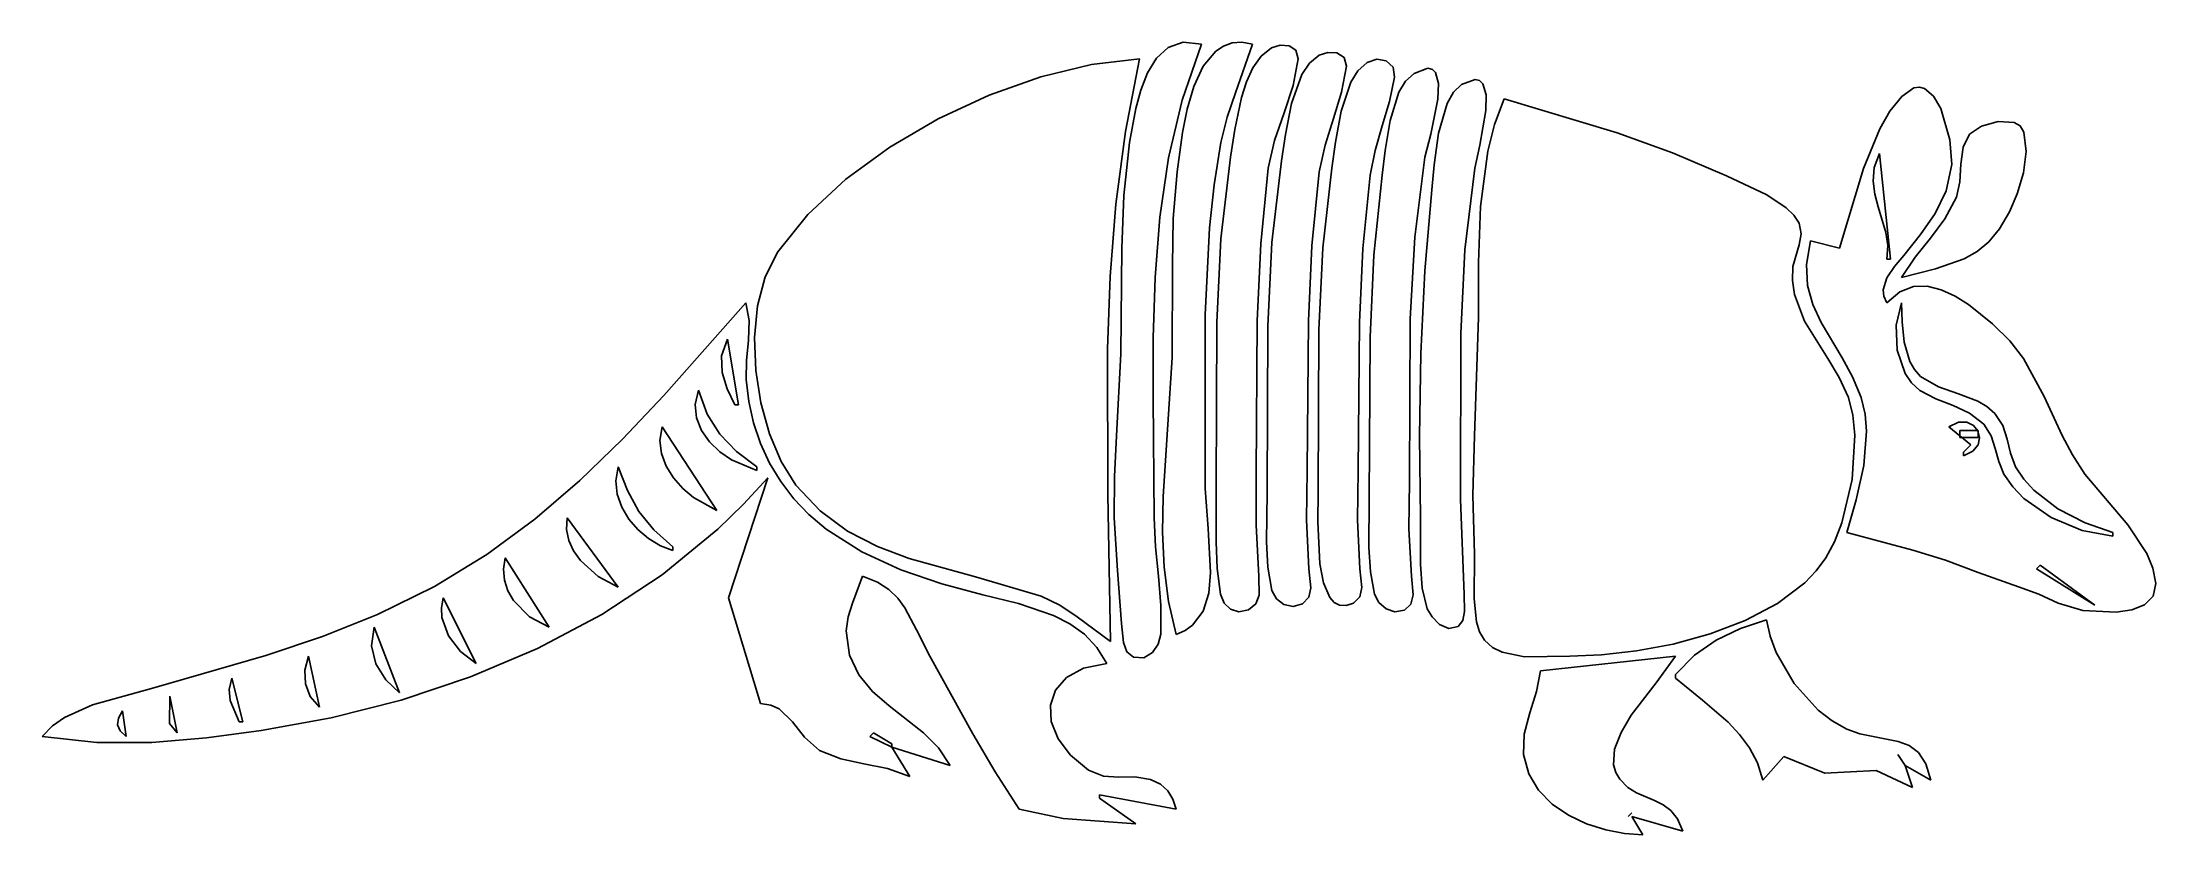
# Model space of a CAD drawing. Extents: x 180 to 334, y 155 to 212.
import ezdxf

# ---------------------------------------------------------------- set-up
doc = ezdxf.new("R2010")
doc.units = 0

msp = doc.modelspace()

# ---------------------------------------------------------------- linework, layer by layer
at = {"layer": 'Layer 1'}
for p, q in [((262.176306, 211.932732), (261.324897, 211.156421)), ((263.254846, 212.305275), (262.176306, 211.932732)), ((263.175325, 208.100545), (264.591996, 212.165383)), ((264.591996, 212.165383), (263.254846, 212.305275)), ((266.177408, 212.031805), (265.623831, 211.663562)), ((266.803923, 212.251467), (266.177408, 212.031805)), ((267.508473, 212.302632), (266.803923, 212.251467)), ((267.054767, 208.632685), (268.296158, 212.165383)), ((268.296158, 212.165383), (267.508473, 212.302632)), ((269.668074, 211.893251), (268.916784, 211.283822)), ((270.297179, 212.098837), (269.668074, 211.893251)), ((270.940215, 212.055015), (270.297179, 212.098837)), ((271.42847, 211.729883), (270.940215, 212.055015)), ((271.593232, 211.091541), (271.42847, 211.729883)), ((256.606599, 210.697341), (252.922601, 209.796014)), ((260.094085, 211.107051), (256.606599, 210.697341)), ((259.060455, 205.823774), (260.094085, 211.107051)), ((261.324897, 211.156421), (260.669139, 210.085007)), ((264.715101, 210.560999), (264.036947, 209.103112)), ((265.623831, 211.663562), (264.715101, 210.560999)), ((268.316362, 210.439466), (267.845473, 209.423101)), ((268.916784, 211.283822), (268.316362, 210.439466)), ((271.234625, 209.158807), (271.593232, 211.091541)), ((272.425717, 210.778526), (271.875989, 209.956981)), ((273.115008, 211.364085), (272.425717, 210.778526)), ((273.749348, 211.571313), (273.115008, 211.364085)), ((274.420275, 211.52838), (273.749348, 211.571313)), ((274.935628, 211.202872), (274.420275, 211.52838)), ((274.752767, 208.676043), (275.103243, 210.562375)), ((275.103243, 210.562375), (274.935628, 211.202872)), ((275.942088, 210.23498), (275.421842, 209.404553)), ((276.601524, 210.834919), (275.942088, 210.23498)), ((277.315322, 211.068521), (276.601524, 210.834919)), ((278.00098, 210.947651), (277.315322, 211.068521)), ((278.486984, 210.506443), (278.00098, 210.947651)), ((278.601824, 209.779032), (278.486984, 210.506443)), ((281.017137, 210.414836), (280.010491, 210.04117)), ((281.347225, 210.335125), (281.017137, 210.414836)), ((281.577396, 210.107485), (281.347225, 210.335125)), ((252.922601, 209.796014), (249.169633, 208.457)), ((260.177552, 208.827156), (259.818656, 207.491535)), ((260.669139, 210.085007), (260.177552, 208.827156)), ((264.036947, 209.103112), (263.548586, 207.449234)), ((266.446509, 206.866575), (267.054767, 208.632685)), ((267.845473, 209.423101), (267.482787, 208.297646)), ((270.581745, 207.171512), (271.234625, 209.158807)), ((271.875989, 209.956981), (271.115445, 207.864985)), ((274.166924, 206.763013), (274.752767, 208.676043)), ((275.421842, 209.404553), (274.715239, 207.308511)), ((278.222235, 207.998333), (278.601824, 209.779032)), ((278.918528, 208.679206), (278.27734, 206.633412)), ((279.398203, 209.479262), (278.918528, 208.679206)), ((280.010491, 210.04117), (279.398203, 209.479262)), ((281.78471, 209.29771), (281.577396, 210.107485)), ((281.732526, 208.164107), (281.78471, 209.29771)), ((282.864469, 208.686168), (282.405265, 207.857404)), ((283.45089, 209.246606), (282.864469, 208.686168)), ((284.441717, 209.603495), (283.45089, 209.246606)), ((284.773395, 209.519142), (284.441717, 209.603495)), ((285.010374, 209.288959), (284.773395, 209.519142)), ((285.243607, 208.479209), (285.010374, 209.288959)), ((316.295737, 208.998645), (315.403573, 208.376909)), ((316.696343, 209.049348), (316.295737, 208.998645)), ((317.066373, 208.952733), (316.696343, 209.049348)), ((317.713925, 208.395913), (317.066373, 208.952733)), ((249.169633, 208.457), (245.475238, 206.734227)), ((259.818656, 207.491535), (259.373017, 205.021642)), ((262.19009, 203.900698), (263.175325, 208.100545)), ((263.548586, 207.449234), (263.209234, 205.758696)), ((267.482787, 208.297646), (266.99669, 205.971144)), ((269.893602, 205.163737), (270.581745, 207.171512)), ((271.115445, 207.864985), (270.673824, 205.606199)), ((274.715239, 207.308511), (274.314359, 205.059333)), ((277.709895, 206.231439), (278.222235, 207.998333)), ((281.223442, 205.639795), (281.732526, 208.164107)), ((282.405265, 207.857404), (281.795867, 205.704335)), ((284.798207, 204.840763), (285.22816, 207.350454)), ((285.22816, 207.350454), (285.243607, 208.479209)), ((286.552385, 208.196638), (285.858116, 206.337786)), ((294.742548, 205.733328), (286.552385, 208.196638)), ((314.544475, 207.289), (313.80882, 206.020368)), ((315.403573, 208.376909), (314.544475, 207.289)), ((318.236837, 207.484928), (317.713925, 208.395913)), ((318.902522, 205.227422), (318.236837, 207.484928)), ((245.475238, 206.734227), (241.966956, 204.681626)), ((258.368637, 200.556871), (259.060455, 205.823774)), ((263.209234, 205.758696), (262.814421, 202.904978)), ((265.983914, 205.021642), (266.446509, 206.866575)), ((266.99669, 205.971144), (266.687414, 203.96331)), ((270.673824, 205.606199), (270.391576, 203.698727)), ((273.556772, 204.835315), (274.166924, 206.763013)), ((277.202447, 204.453682), (277.709895, 206.231439)), ((278.27734, 206.633412), (277.927577, 204.441302)), ((280.797705, 203.96331), (281.223442, 205.639795)), ((281.795867, 205.704335), (281.477413, 203.406266)), ((285.858116, 206.337786), (285.359783, 204.402551)), ((298.761771, 204.285172), (294.742548, 205.733328)), ((313.80882, 206.020368), (312.629755, 203.136318)), ((320.314075, 205.629614), (319.856267, 204.688239)), ((321.192411, 206.202276), (320.314075, 205.629614)), ((322.406738, 206.557053), (321.192411, 206.202276)), ((323.564466, 206.484757), (322.406738, 206.557053)), ((323.999421, 206.223084), (323.564466, 206.484757)), ((324.273004, 205.776198), (323.999421, 206.223084)), ((324.441229, 204.38026), (324.273004, 205.776198)), ((241.966956, 204.681626), (238.772331, 202.353127)), ((259.373017, 205.021642), (258.954268, 201.166971)), ((265.501536, 201.953744), (265.983914, 205.021642)), ((269.429208, 203.169561), (269.893602, 205.163737)), ((273.13337, 202.904978), (273.556772, 204.835315)), ((274.314359, 205.059333), (274.051843, 203.169561)), ((276.837532, 202.640395), (277.202447, 204.453682)), ((277.927577, 204.441302), (277.709889, 202.640395)), ((284.414475, 203.169561), (284.798207, 204.840763)), ((285.359783, 204.402551), (284.823487, 200.383973)), ((302.691948, 202.596302), (298.761771, 204.285172)), ((313.417259, 203.197779), (313.804434, 204.227893)), ((313.804434, 204.227893), (314.598183, 196.554986)), ((319.050982, 203.434144), (318.902522, 205.227422)), ((319.856267, 204.688239), (319.696231, 203.456835)), ((324.232897, 202.819448), (324.441229, 204.38026)), ((261.561533, 199.599826), (262.19009, 203.900698)), ((262.814421, 202.904978), (262.533316, 199.516453)), ((266.687414, 203.96331), (265.983885, 198.028901)), ((268.880859, 197.662737), (269.429208, 203.169561)), ((270.391576, 203.698727), (269.692992, 197.768936)), ((272.59491, 197.529499), (273.13337, 202.904978)), ((274.051843, 203.169561), (273.381694, 197.382063)), ((276.304095, 197.33099), (276.837532, 202.640395)), ((277.709889, 202.640395), (277.10184, 196.835978)), ((280.062728, 198.151384), (280.797705, 203.96331)), ((281.477413, 203.406266), (281.304619, 201.582063)), ((283.708244, 197.225569), (284.414475, 203.169561)), ((305.611565, 201.217387), (302.691948, 202.596302)), ((312.629755, 203.136318), (310.894021, 197.348735)), ((313.326284, 202.216213), (313.417259, 203.197779)), ((318.626139, 201.523389), (319.050982, 203.434144)), ((319.696231, 203.456835), (319.611418, 202.167641)), ((323.783766, 201.291604), (324.232897, 202.819448)), ((238.772331, 202.353127), (236.018905, 199.802659)), ((258.954268, 201.166971), (258.803075, 197.346673)), ((265.170144, 198.833258), (265.501536, 201.953744)), ((281.304619, 201.582063), (280.79973, 195.707447)), ((307.015076, 200.287337), (305.611565, 201.217387)), ((313.44817, 201.269063), (313.326284, 202.216213)), ((313.699576, 200.342199), (313.44817, 201.269063)), ((317.834648, 199.867267), (318.626139, 201.523389)), ((319.379277, 201.052897), (318.542705, 199.480749)), ((319.611418, 202.167641), (319.379277, 201.052897)), ((323.229595, 199.994565), (323.783766, 201.291604)), ((236.018905, 199.802659), (233.834219, 197.084152)), ((257.95759, 195.296957), (258.368637, 200.556871)), ((261.214898, 195.231915), (261.561533, 199.599826)), ((262.533316, 199.516453), (262.481728, 196.147571)), ((284.823487, 200.383973), (284.68862, 196.302983)), ((307.56618, 199.748379), (307.015076, 200.287337)), ((307.964822, 199.154881), (307.56618, 199.748379)), ((314.257589, 198.492805), (313.699576, 200.342199)), ((316.777241, 198.34094), (317.834648, 199.867267)), ((318.542705, 199.480749), (317.49281, 198.067328)), ((322.504407, 198.765609), (323.229595, 199.994565)), ((264.85347, 192.497397), (265.170144, 198.833258)), ((265.983885, 198.028901), (265.687551, 191.957012)), ((279.738331, 192.225175), (280.062728, 198.151384)), ((307.958112, 197.595964), (308.111676, 198.396737)), ((308.111676, 198.396737), (307.964822, 199.154881)), ((308.777357, 197.877901), (308.485329, 196.169237)), ((310.894021, 197.348735), (308.777357, 197.877901)), ((314.397515, 197.542014), (314.257589, 198.492805)), ((315.55465, 196.819569), (316.777241, 198.34094)), ((317.49281, 198.067328), (316.389313, 196.691485)), ((321.720382, 197.819341), (322.504407, 198.765609)), ((233.834219, 197.084152), (232.92615, 195.26509)), ((258.803075, 197.346673), (258.737065, 189.675828)), ((268.628173, 192.078455), (268.880859, 197.662737)), ((269.692992, 197.768936), (269.396109, 191.694616)), ((272.341126, 192.077738), (272.59491, 197.529499)), ((273.381694, 197.382063), (273.097503, 191.43065)), ((276.049753, 191.94498), (276.304095, 197.33099)), ((277.10184, 196.835978), (276.827283, 190.895147)), ((283.412211, 191.164572), (283.708244, 197.225569)), ((307.503628, 196.02582), (307.958112, 197.595964)), ((314.3336, 196.554986), (314.397515, 197.542014)), ((314.598183, 196.554986), (314.3336, 196.554986)), ((314.884844, 196.021099), (315.55465, 196.819569)), ((316.389313, 196.691485), (315.391932, 195.232071)), ((317.857081, 195.844682), (319.948054, 196.571577)), ((319.948054, 196.571577), (320.870578, 197.104938)), ((320.870578, 197.104938), (321.720382, 197.819341)), ((232.92615, 195.26509), (232.373479, 193.155769)), ((257.76627, 190.034648), (257.95759, 195.296957)), ((261.075426, 190.830951), (261.214898, 195.231915)), ((262.481728, 196.147571), (262.447762, 189.411245)), ((280.79973, 195.707447), (280.507474, 189.690308)), ((284.68862, 196.302983), (284.700304, 192.321658)), ((307.480917, 194.999475), (307.503628, 196.02582)), ((307.636171, 193.984634), (307.480917, 194.999475)), ((308.485329, 196.169237), (308.57645, 194.649249)), ((314.058766, 194.326439), (314.314365, 195.198432)), ((314.314365, 195.198432), (314.884844, 196.021099)), ((315.391932, 195.232071), (317.857081, 195.844682)), ((231.519118, 193.37999), (225.559893, 186.644798)), ((231.758586, 192.103313), (231.519121, 193.37999)), ((308.347833, 192.057075), (307.636171, 193.984634)), ((308.57645, 194.649249), (308.966514, 193.26453)), ((314.116407, 193.864092), (314.058766, 194.326439)), ((314.3336, 193.37999), (314.116407, 193.864092)), ((315.267504, 194.181179), (314.3336, 193.37999)), ((315.012826, 191.757141), (315.391932, 193.37999)), ((316.248803, 194.56168), (315.267504, 194.181179)), ((315.391932, 193.37999), (315.429436, 192.007391)), ((317.257333, 194.590192), (316.248803, 194.56168)), ((318.272926, 194.335414), (317.257333, 194.590192)), ((319.27542, 193.866047), (318.272926, 194.335414)), ((320.244647, 193.250791), (319.27542, 193.866047)), ((231.711464, 190.66081), (231.758586, 192.103313)), ((232.373479, 193.155769), (232.151527, 190.858804)), ((264.856579, 179.886257), (264.85347, 192.497397)), ((265.687551, 191.957012), (265.650328, 179.886257)), ((268.560741, 180.944589), (268.628173, 192.078455)), ((272.264903, 181.209172), (272.341126, 192.077738)), ((275.969065, 181.209172), (276.049753, 191.94498)), ((279.673227, 180.415423), (279.738331, 192.225175)), ((284.700304, 192.321658), (284.408624, 183.717193)), ((310.03402, 189.327945), (308.347833, 192.057075)), ((308.966514, 193.26453), (309.571314, 191.961676)), ((309.571314, 191.961676), (311.088301, 189.387949)), ((315.087321, 189.942044), (315.012826, 191.757141)), ((315.429436, 192.007391), (315.581439, 190.518804)), ((322.002644, 191.85741), (320.244647, 193.250791)), ((323.247969, 190.627471), (322.002644, 191.85741)), ((229.75734, 189.521271), (230.196206, 190.73416)), ((230.196206, 190.73416), (230.989955, 185.971666)), ((231.574091, 189.188836), (231.711464, 190.66081)), ((232.151527, 190.858804), (232.235615, 188.476809)), ((261.06836, 186.430919), (261.075426, 190.830951)), ((269.396109, 191.694616), (269.35449, 179.621674)), ((273.097503, 191.43065), (273.058652, 179.621674)), ((276.827283, 190.895147), (276.762814, 179.092508)), ((283.377389, 179.092508), (283.412211, 191.164572)), ((315.581439, 190.518804), (315.984267, 189.124676)), ((324.241062, 189.329345), (323.247969, 190.627471)), ((229.800171, 188.321855), (229.75734, 189.521271)), ((231.542801, 187.823747), (231.574091, 189.188836)), ((257.798645, 179.465307), (257.76627, 190.034648)), ((258.737065, 189.675828), (258.417866, 183.731185)), ((262.447762, 189.411245), (261.793898, 179.306543)), ((280.507474, 189.690308), (280.405345, 183.665928)), ((310.873651, 187.963639), (310.03402, 189.327945)), ((311.088301, 189.387949), (311.832076, 188.010266)), ((315.646126, 188.256381), (315.087321, 189.942044)), ((315.984267, 189.124676), (316.322342, 188.5288)), ((325.741628, 186.58824), (324.241062, 189.329345)), ((230.173312, 187.137968), (229.800171, 188.321855)), ((230.725372, 185.971666), (230.173312, 187.137968)), ((231.73473, 186.210973), (231.542801, 187.823747)), ((232.235615, 188.476809), (232.601062, 186.112401)), ((311.542805, 186.500832), (310.873651, 187.963639)), ((311.832076, 188.010266), (312.453764, 186.500832)), ((316.116743, 187.562613), (315.646126, 188.256381)), ((316.719953, 187.021835), (316.116743, 187.562613)), ((316.322342, 188.5288), (316.774246, 188.035458)), ((316.774246, 188.035458), (318.075243, 187.276051)), ((318.075243, 187.276051), (319.516056, 186.778209)), ((225.559893, 186.644798), (222.559334, 183.474233)), ((227.83879, 186.006888), (228.079542, 187.029998)), ((227.928103, 185.030657), (227.83879, 186.006888)), ((228.079542, 187.029998), (228.698677, 185.289211)), ((230.989955, 185.971666), (230.725372, 185.971666)), ((232.083389, 184.654332), (231.73473, 186.210973)), ((232.601062, 186.112401), (233.223188, 183.868193)), ((261.152417, 177.769593), (261.06836, 186.430919)), ((311.85993, 185.222095), (311.542805, 186.500832)), ((312.453764, 186.500832), (312.747364, 185.299337)), ((317.885641, 186.41368), (316.719953, 187.021835)), ((319.130989, 185.92416), (317.885641, 186.41368)), ((320.332458, 185.368413), (319.130989, 185.92416)), ((319.516056, 186.778209), (320.934094, 186.238959)), ((320.934094, 186.238959), (321.583763, 185.859127)), ((321.583763, 185.859127), (322.166765, 185.355327)), ((327.046501, 183.753514), (325.741628, 186.58824)), ((225.277162, 183.394058), (225.433712, 184.384168)), ((225.433712, 184.384168), (229.402457, 178.298759)), ((228.292436, 184.12008), (227.928103, 185.030657)), ((228.876745, 183.293934), (228.292436, 184.12008)), ((228.698677, 185.289211), (229.628934, 183.837964)), ((232.586514, 183.161966), (232.083389, 184.654332)), ((311.999568, 183.759301), (311.85993, 185.222095)), ((312.858067, 184.068269), (312.655191, 181.563873)), ((312.747364, 185.299337), (312.858067, 184.068269)), ((318.831511, 184.384168), (319.532163, 184.703272)), ((320.419009, 183.061253), (318.831511, 184.384168)), ((319.532163, 184.703272), (320.13907, 184.710455)), ((319.62526, 184.119585), (319.62526, 183.590419)), ((320.948175, 184.119585), (319.62526, 184.119585)), ((320.13907, 184.710455), (320.617911, 184.478294)), ((321.366507, 184.561578), (320.332458, 185.368413)), ((320.617911, 184.478294), (320.934364, 184.079365)), ((320.934364, 184.079365), (321.054105, 183.586245)), ((320.948175, 183.590419), (320.948175, 184.119585)), ((321.893877, 183.729641), (321.366507, 184.561578)), ((322.166765, 185.355327), (322.741365, 184.463011)), ((322.741365, 184.463011), (323.052833, 183.474655)), ((222.559334, 183.474233), (219.459784, 180.473236)), ((225.390919, 182.430455), (225.277162, 183.394058)), ((229.625987, 182.570994), (228.876745, 183.293934)), ((230.485118, 181.970036), (229.625987, 182.570994)), ((229.628934, 183.837964), (230.842828, 182.593673)), ((230.842828, 182.593673), (232.31287, 181.473755)), ((233.241843, 181.74202), (232.586514, 183.161966)), ((233.223188, 183.868193), (234.077315, 181.846801)), ((258.417866, 183.731185), (258.267446, 180.758502)), ((280.405345, 183.665928), (280.470839, 177.769593)), ((284.408624, 183.717193), (284.29109, 179.424773)), ((311.803353, 180.548832), (311.999568, 183.759301)), ((319.62526, 183.590419), (320.948175, 183.590419)), ((319.889843, 182.532087), (320.419009, 183.061253)), ((320.566167, 182.607738), (319.889843, 182.267504)), ((319.889843, 182.267504), (319.889843, 182.532087)), ((320.942814, 183.07151), (320.566167, 182.607738)), ((321.054105, 183.586245), (320.942814, 183.07151)), ((322.197228, 182.803756), (321.893877, 183.729641)), ((322.449576, 181.852536), (322.197228, 182.803756)), ((323.052833, 183.474655), (323.298132, 182.456241)), ((327.794976, 182.338362), (327.046501, 183.753514)), ((222.089729, 180.460495), (222.258716, 181.473755)), ((222.258716, 181.473755), (222.923964, 179.744361)), ((225.733064, 181.512882), (225.390919, 182.430455)), ((226.261678, 180.660861), (225.733064, 181.512882)), ((232.31287, 181.209172), (230.485118, 181.970036)), ((232.31287, 181.473755), (232.31287, 181.209172)), ((234.047113, 180.402636), (233.241843, 181.74202)), ((234.077315, 181.846801), (235.138762, 180.15084)), ((272.206361, 177.630731), (272.264903, 181.209172)), ((275.910523, 177.630728), (275.969065, 181.209172)), ((312.655191, 181.563873), (312.093958, 179.080563)), ((322.823936, 180.944589), (322.449576, 181.852536)), ((323.298132, 182.456241), (323.674226, 181.473755)), ((323.674226, 181.473755), (324.261186, 180.572315)), ((328.697837, 180.944589), (327.794976, 182.338362)), ((219.459784, 180.473236), (216.19747, 177.670468)), ((222.184083, 179.475892), (222.089729, 180.460495)), ((222.505119, 178.541701), (222.184083, 179.475892)), ((222.923964, 179.744361), (223.757885, 178.23485)), ((226.934843, 179.893915), (226.261678, 180.660861)), ((227.71064, 179.231568), (226.934843, 179.893915)), ((233.106616, 180.680006), (230.247649, 171.948767)), ((231.353411, 178.750428), (233.106616, 180.680006)), ((235.000062, 179.15196), (234.047113, 180.402636)), ((235.138762, 180.15084), (236.908881, 178.264957)), ((257.977421, 168.773771), (257.798645, 179.465307)), ((258.267446, 180.758502), (258.245867, 177.769593)), ((265.069437, 176.996129), (264.856579, 179.886257)), ((265.650328, 179.886257), (265.642635, 176.034524)), ((268.548405, 177.234432), (268.560741, 180.944589)), ((269.35449, 179.621674), (269.315378, 176.027409)), ((273.058652, 179.621674), (273.019346, 177.472841)), ((279.638229, 176.969492), (279.673227, 180.415423)), ((311.068103, 177.404), (311.803353, 180.548832)), ((323.466452, 180.020148), (322.823936, 180.944589)), ((324.273802, 179.177494), (323.466452, 180.020148)), ((324.261186, 180.572315), (324.98283, 179.765806)), ((324.98283, 179.765806), (326.729935, 178.422649)), ((331.806588, 177.246385), (328.697837, 180.944589)), ((223.016177, 177.679677), (222.505119, 178.541701)), ((223.757885, 178.23485), (224.834408, 176.889584)), ((229.402457, 178.298759), (227.71064, 179.231568)), ((229.487158, 176.932167), (231.353411, 178.750428)), ((236.098427, 177.998134), (235.000062, 179.15196)), ((237.339944, 176.949303), (236.098427, 177.998134)), ((236.908881, 178.264957), (238.902403, 176.806029)), ((261.793898, 179.306543), (261.759424, 176.728839)), ((276.762814, 179.092508), (276.738545, 175.624998)), ((283.638109, 172.21335), (283.377389, 179.092508)), ((284.29109, 179.424773), (284.412041, 175.123763)), ((312.093958, 179.080563), (311.423187, 176.711261)), ((326.25146, 177.780943), (324.273802, 179.177494)), ((326.729935, 178.422649), (328.715066, 177.414421)), ((216.19747, 177.670468), (212.708622, 175.094588)), ((218.49691, 176.925679), (218.554554, 177.769593)), ((218.660557, 176.119936), (218.49691, 176.925679)), ((218.554554, 177.769593), (222.258716, 172.742516)), ((223.680599, 176.911575), (223.016177, 177.679677)), ((224.461726, 176.259149), (223.680599, 176.911575)), ((224.834408, 176.889584), (226.227461, 175.652929)), ((225.450079, 173.623503), (229.487158, 176.932167)), ((239.935281, 175.298852), (237.339944, 176.949303)), ((238.902403, 176.806029), (241.072816, 175.685661)), ((258.245867, 177.769593), (258.482933, 173.93254)), ((261.256118, 175.660088), (261.152417, 177.769593)), ((261.759424, 176.728839), (261.873339, 174.184384)), ((265.247811, 173.790653), (265.069437, 176.996129)), ((268.749785, 173.536265), (268.548405, 177.234432)), ((272.377192, 174.065431), (272.206361, 177.630731)), ((273.019346, 177.472841), (273.167313, 174.429852)), ((276.081354, 174.065431), (275.910523, 177.630728)), ((279.825521, 173.536265), (279.638229, 176.969492)), ((280.470839, 177.769593), (280.478191, 174.41122)), ((310.533947, 176.023253), (311.068103, 177.404)), ((311.423187, 176.711261), (316.209067, 175.407171)), ((328.493808, 176.841738), (326.25146, 177.780943)), ((330.737746, 176.446678), (328.493808, 176.841738)), ((328.715066, 177.414421), (330.737746, 176.711261)), ((330.737746, 176.711261), (330.737746, 176.446678)), ((333.183898, 175.18093), (331.806588, 177.246385)), ((212.708622, 175.094588), (208.929467, 172.774257)), ((219.009232, 175.364069), (218.660557, 176.119936)), ((219.506667, 174.669781), (219.009232, 175.364069)), ((225.322899, 175.744154), (224.461726, 176.259149)), ((226.227461, 175.388346), (225.322899, 175.744154)), ((226.227461, 175.652929), (226.227461, 175.388346)), ((242.775018, 173.993691), (239.935281, 175.298852)), ((241.072816, 175.685661), (243.373608, 174.815459)), ((261.469784, 173.527432), (261.256118, 175.660088)), ((265.642635, 176.034524), (265.733084, 174.080059)), ((269.315378, 176.027409), (269.408559, 174.185576)), ((276.738545, 175.624998), (276.842161, 173.835382)), ((284.412041, 175.123763), (284.378141, 171.890173)), ((309.907761, 174.859381), (310.533947, 176.023253)), ((316.209067, 175.407171), (318.571374, 174.696569)), ((333.630663, 174.105946), (333.183898, 175.18093)), ((213.920349, 174.037692), (214.056643, 174.85918)), ((213.993307, 173.234694), (213.920349, 174.037692)), ((214.056643, 174.85918), (217.231639, 169.832103)), ((220.802761, 173.512762), (219.506667, 174.669781)), ((222.258716, 172.742516), (220.802761, 173.512762)), ((221.064523, 170.741838), (225.450079, 173.623503)), ((239.261888, 171.574084), (239.985774, 173.536265)), ((239.985774, 173.536265), (241.061204, 173.084345)), ((245.741485, 172.974693), (242.775018, 173.993691)), ((243.373608, 174.815459), (248.180285, 173.471968)), ((248.180285, 173.471968), (252.950341, 172.068398)), ((258.482933, 173.93254), (258.780563, 170.096686)), ((261.647255, 171.400213), (261.469784, 173.527432)), ((261.873339, 174.184384), (262.184037, 171.700106)), ((265.108349, 172.293822), (265.247811, 173.790653)), ((265.733084, 174.080059), (265.975342, 172.218453)), ((268.770406, 172.143298), (268.749785, 173.536265)), ((269.408559, 174.185576), (269.703184, 172.492426)), ((272.510624, 172.6779), (272.377192, 174.065431)), ((273.167313, 174.429852), (273.436157, 173.035397)), ((276.220085, 172.697794), (276.081354, 174.065431)), ((276.842161, 173.835382), (277.142146, 172.224986)), ((279.936679, 172.165964), (279.825521, 173.536265)), ((280.478191, 174.41122), (280.605986, 172.660529)), ((308.376218, 173.055291), (309.206633, 173.919829)), ((309.206633, 173.919829), (309.907761, 174.859381)), ((318.571374, 174.696569), (320.948175, 173.800646)), ((320.948175, 173.800646), (323.887351, 172.745564)), ((325.181503, 174.065431), (325.446086, 174.330014)), ((329.414831, 171.419601), (325.181503, 174.065431)), ((325.446086, 174.330014), (329.414831, 171.419601)), ((333.840881, 173.0073), (333.630663, 174.105946)), ((208.929467, 172.774257), (204.796235, 170.738135)), ((209.425169, 171.226344), (209.558732, 171.948767)), ((209.558732, 171.948767), (211.939979, 167.186273)), ((214.247059, 172.468526), (213.993307, 173.234694)), ((214.653144, 171.757531), (214.247059, 172.468526)), ((230.247649, 171.948767), (232.57745, 164.27586)), ((241.061204, 173.084345), (241.897936, 172.550285)), ((241.897936, 172.550285), (242.548806, 171.935772)), ((242.548806, 171.935772), (243.066648, 171.242492)), ((248.717013, 172.182732), (245.741485, 172.974693)), ((251.293303, 171.553854), (248.717013, 172.182732)), ((252.950341, 172.068398), (254.316643, 171.419448)), ((264.701403, 170.987148), (265.108349, 172.293822)), ((265.975342, 172.218453), (266.231796, 171.565917)), ((268.531719, 171.524616), (268.770406, 172.143298)), ((269.703184, 172.492426), (270.030901, 171.879317)), ((270.030901, 171.879317), (270.574251, 171.466487)), ((271.916209, 171.514329), (272.368117, 172.012685)), ((272.368117, 172.012685), (272.510624, 172.6779)), ((273.436157, 173.035397), (273.901379, 171.97222)), ((273.901379, 171.97222), (274.223211, 171.622655)), ((275.620371, 171.579459), (276.079802, 172.041439)), ((276.079802, 172.041439), (276.220085, 172.697794)), ((277.142146, 172.224986), (277.461244, 171.613754)), ((279.782569, 171.50368), (279.936679, 172.165964)), ((280.605986, 172.660529), (280.967964, 171.15992)), ((283.670256, 170.955972), (283.638109, 172.21335)), ((284.378141, 171.890173), (284.541246, 170.211898)), ((306.385668, 171.543306), (308.376218, 173.055291)), ((323.887351, 172.745564), (325.351313, 172.219521)), ((325.351313, 172.219521), (326.769001, 171.575776)), ((333.036123, 171.457006), (333.655591, 172.088319)), ((333.655591, 172.088319), (333.840881, 173.0073)), ((204.796235, 170.738135), (200.780551, 169.149571)), ((209.456056, 170.518549), (209.425169, 171.226344)), ((209.928692, 169.190221), (209.456056, 170.518549)), ((215.80848, 170.574422), (214.653144, 171.757531)), ((217.231639, 169.832103), (215.80848, 170.574422)), ((216.399632, 168.274996), (221.064523, 170.741838)), ((238.797807, 169.56752), (238.93516, 170.571171)), ((238.93516, 170.571171), (239.261888, 171.574084)), ((243.066648, 171.242492), (243.914587, 169.626379)), ((253.851159, 170.679432), (251.293303, 171.553854)), ((255.029523, 170.071416), (253.851159, 170.679432)), ((254.316643, 171.419448), (255.565353, 170.585422)), ((255.565353, 170.585422), (257.977421, 168.773771)), ((261.642372, 169.307022), (261.647255, 171.400213)), ((262.184037, 171.700106), (262.739915, 169.302937)), ((263.940688, 169.960298), (264.701403, 170.987148)), ((266.231796, 171.565917), (266.686392, 171.124021)), ((266.686392, 171.124021), (267.289771, 170.946742)), ((267.289771, 170.946742), (267.992575, 171.088057)), ((267.992575, 171.088057), (268.531719, 171.524616)), ((270.574251, 171.466487), (271.235323, 171.322103)), ((271.235323, 171.322103), (271.916209, 171.514329)), ((274.223211, 171.622655), (274.612832, 171.425261)), ((274.612832, 171.425261), (275.076475, 171.403157)), ((275.076475, 171.403157), (275.620371, 171.579459)), ((277.461244, 171.613754), (277.98315, 171.154772)), ((277.98315, 171.154772), (278.630151, 170.938193)), ((278.630151, 170.938193), (279.324533, 171.054169)), ((279.324533, 171.054169), (279.782569, 171.50368)), ((280.967964, 171.15992), (281.31756, 170.569929)), ((281.31756, 170.569929), (281.871148, 170.023714)), ((283.217739, 169.86436), (283.551759, 170.316415)), ((283.551759, 170.316415), (283.670256, 170.955972)), ((301.492669, 169.332068), (304.052393, 170.307531)), ((305.602361, 170.361269), (303.715041, 169.726214)), ((304.052393, 170.307531), (306.385668, 171.543306)), ((305.868877, 169.172096), (305.602361, 170.361269)), ((326.769001, 171.575776), (328.561976, 171.046159)), ((328.561976, 171.046159), (330.963753, 170.904931)), ((330.963753, 170.904931), (332.099751, 171.075248)), ((332.099751, 171.075248), (333.036123, 171.457006)), ((200.780551, 169.149571), (196.687374, 167.780448)), ((204.345763, 168.47438), (204.531655, 169.832103)), ((204.531655, 169.832103), (206.383736, 165.069609)), ((210.81166, 168.050542), (209.928692, 169.190221)), ((239.048298, 167.797222), (238.797807, 169.56752)), ((243.914587, 169.626379), (244.864431, 167.715439)), ((256.090898, 169.307545), (255.029523, 170.071416)), ((256.997823, 168.356327), (256.090898, 169.307545)), ((258.780563, 170.096686), (258.916796, 168.711042)), ((261.453653, 168.600391), (261.642372, 169.307022)), ((262.739915, 169.302937), (263.400701, 169.579827)), ((263.400701, 169.579827), (263.940688, 169.960298)), ((281.871148, 170.023714), (282.535587, 169.721712)), ((282.535587, 169.721712), (283.217739, 169.86436)), ((284.541246, 170.211898), (284.766298, 169.483803)), ((284.766298, 169.483803), (285.124536, 168.877892)), ((285.124536, 168.877892), (285.699283, 168.35601)), ((298.822777, 168.601024), (301.492669, 169.332068)), ((301.948076, 168.892777), (300.35461, 167.8014)), ((303.715041, 169.726214), (301.948076, 168.892777)), ((306.302401, 167.985845), (305.868877, 169.172096)), ((196.687374, 167.780448), (188.392089, 165.37135)), ((199.507645, 166.709504), (199.769161, 167.715439)), ((199.769161, 167.715439), (200.56291, 164.011277)), ((204.674831, 167.165603), (204.345763, 168.47438)), ((211.939979, 167.186273), (210.81166, 168.050542)), ((211.52455, 166.210798), (216.399632, 168.274996)), ((239.727726, 166.35833), (239.048298, 167.797222)), ((244.864431, 167.715439), (247.985516, 162.08034)), ((257.712838, 167.186273), (256.997823, 168.356327)), ((258.916796, 168.711042), (259.166473, 168.047061)), ((259.166473, 168.047061), (259.647786, 167.638273)), ((259.647786, 167.638273), (260.40156, 167.607722)), ((260.40156, 167.607722), (261.021782, 167.981193)), ((261.021782, 167.981193), (261.453653, 168.600391)), ((285.699283, 168.35601), (286.396822, 168.002797)), ((286.396822, 168.002797), (288.028434, 167.680227)), ((288.028434, 167.680227), (291.314879, 167.715439)), ((298.987786, 167.715439), (289.198215, 166.657107)), ((291.314879, 167.715439), (293.617603, 167.808604)), ((293.617603, 167.808604), (296.158995, 168.098501)), ((296.158995, 168.098501), (298.822777, 168.601024)), ((297.581611, 165.792688), (298.987786, 167.715439)), ((300.35461, 167.8014), (298.987786, 166.392524)), ((307.599933, 165.729076), (306.302401, 167.985845)), ((194.015104, 165.295949), (194.212918, 166.127941)), ((194.212918, 166.127941), (195.006667, 162.952945)), ((199.555693, 165.719844), (199.507645, 166.709504)), ((199.908912, 164.80194), (199.555693, 165.719844)), ((205.39533, 165.999452), (204.674831, 167.165603)), ((206.383736, 165.069609), (205.39533, 165.999452)), ((206.508418, 164.53707), (211.52455, 166.210798)), ((240.720445, 165.163227), (239.727726, 166.35833)), ((253.988039, 165.263229), (254.78698, 166.179462)), ((254.78698, 166.179462), (256.026584, 166.844493)), ((256.026584, 166.844493), (257.712838, 167.186273)), ((289.198215, 166.657107), (288.900789, 165.148899)), ((295.779562, 163.426727), (297.581611, 165.792688)), ((298.987786, 166.392524), (298.987786, 166.127941)), ((298.987786, 166.127941), (300.953686, 164.526405)), ((309.353885, 163.804898), (307.599933, 165.729076)), ((184.10287, 164.192065), (182.066631, 163.274392)), ((188.392089, 165.37135), (184.10287, 164.192065)), ((189.681095, 162.841854), (189.715007, 164.805026)), ((189.715007, 164.805026), (190.244173, 162.159196)), ((194.084348, 164.498621), (194.015104, 165.295949)), ((194.742084, 162.952945), (194.084348, 164.498621)), ((200.56291, 164.011277), (199.908912, 164.80194)), ((201.42038, 163.241633), (206.508418, 164.53707)), ((232.57745, 164.27586), (233.333944, 164.173989)), ((233.333944, 164.173989), (233.946801, 163.891592)), ((241.910808, 164.124295), (240.720445, 165.163227)), ((244.421879, 162.164479), (241.910808, 164.124295)), ((253.623776, 164.167844), (253.988039, 165.263229)), ((253.688205, 162.965358), (253.623776, 164.167844)), ((288.900789, 165.148899), (288.417755, 163.598336)), ((300.953686, 164.526405), (302.816315, 162.921217)), ((181.191091, 162.653676), (180.454599, 161.894613)), ((182.066631, 163.274392), (181.191091, 162.653676)), ((185.918743, 162.744825), (185.981361, 163.219804)), ((186.100613, 162.307761), (185.918743, 162.744825)), ((185.981361, 163.219804), (186.275428, 163.746694)), ((186.275428, 163.746694), (186.540011, 161.894613)), ((190.244173, 162.159196), (189.681095, 162.841854)), ((195.006667, 162.952945), (194.742084, 162.952945)), ((196.329579, 162.312312), (201.42038, 163.241633)), ((233.946801, 163.891592), (234.902185, 162.961908)), ((234.902185, 162.961908), (235.764761, 161.840177)), ((254.175341, 161.72782), (253.688205, 162.965358)), ((288.417755, 163.598336), (288.011982, 162.055805)), ((295.039471, 162.18792), (295.779562, 163.426727)), ((302.816315, 162.921217), (303.63906, 162.04067)), ((310.357934, 163.034386), (309.353885, 163.804898)), ((311.423187, 162.42725), (310.357934, 163.034386)), ((180.454599, 161.894613), (184.410933, 161.440003)), ((184.410933, 161.440003), (188.395244, 161.447635)), ((186.540011, 161.894613), (186.100613, 162.307761)), ((188.395244, 161.447635), (192.377978, 161.783181)), ((192.377978, 161.783181), (196.329579, 162.312312)), ((235.764761, 161.840177), (236.855691, 160.87977)), ((240.514943, 161.894613), (240.779526, 162.159196)), ((242.102441, 161.100864), (240.514943, 161.894613)), ((240.779526, 162.159196), (242.102441, 161.365447)), ((243.425353, 158.9842), (242.102438, 161.100864)), ((242.102438, 161.100864), (246.335766, 159.777949)), ((242.102441, 161.365447), (242.102441, 161.100864)), ((245.511294, 161.068362), (244.421879, 162.164479)), ((246.335766, 159.777949), (245.511294, 161.068362)), ((247.985516, 162.08034), (249.603584, 159.329488)), ((255.079196, 160.527279), (254.175341, 161.72782)), ((288.011982, 162.055805), (287.94634, 160.571698)), ((294.571678, 160.970763), (295.039471, 162.18792)), ((303.63906, 162.04067), (304.352177, 161.06731)), ((304.352177, 161.06731), (304.927729, 159.970503)), ((312.374821, 162.081486), (311.423187, 162.42725)), ((313.333544, 161.875306), (312.374821, 162.081486)), ((315.148962, 161.535277), (313.333544, 161.875306)), ((315.944007, 161.22822), (315.148962, 161.535277)), ((316.622844, 160.714327), (315.944007, 161.22822)), ((236.855691, 160.87977), (238.400528, 160.260928)), ((238.400528, 160.260928), (240.089637, 159.903752)), ((240.089637, 159.903752), (241.804189, 159.560693)), ((241.804189, 159.560693), (243.425353, 158.9842)), ((256.393786, 159.435787), (255.079196, 160.527279)), ((287.94634, 160.571698), (288.334118, 159.179435)), ((294.499936, 159.819406), (294.571678, 160.970763)), ((294.651257, 159.282201), (294.499936, 159.819406)), ((304.927729, 159.970503), (305.337778, 158.719617)), ((305.337778, 158.719617), (306.850954, 160.424298)), ((306.850954, 160.424298), (309.835689, 159.217551)), ((315.127349, 160.571698), (315.656515, 159.777949)), ((315.656515, 159.777949), (315.127349, 160.571698)), ((316.185681, 158.190451), (315.656515, 159.777949)), ((315.656515, 159.777949), (317.508596, 158.719617)), ((317.154649, 159.906994), (316.622844, 160.714327)), ((317.508596, 158.719617), (317.154649, 159.906994)), ((249.603584, 159.329488), (251.362843, 156.602953)), ((257.469463, 159.012339), (256.393786, 159.435787)), ((258.598394, 158.942973), (257.469463, 159.012339)), ((259.748274, 158.950617), (258.598394, 158.942973)), ((260.886802, 158.758195), (259.748274, 158.950617)), ((261.606322, 158.416533), (260.886802, 158.758195)), ((262.139331, 157.948905), (261.606322, 158.416533)), ((288.334118, 159.179435), (289.05434, 157.983934)), ((294.948, 158.778002), (294.651257, 159.282201)), ((295.524284, 158.193386), (294.948, 158.778002)), ((296.154017, 157.791344), (295.524284, 158.193386)), ((309.835689, 159.217551), (313.539851, 159.408834)), ((313.539851, 159.408834), (316.185681, 158.190451)), ((251.362843, 156.602953), (254.537842, 155.923731)), ((257.183672, 157.396702), (257.183672, 157.661285)), ((257.183672, 157.661285), (262.739915, 156.602953)), ((259.829502, 155.544621), (257.183672, 157.396702)), ((262.509354, 157.347112), (262.139331, 157.948905)), ((262.739915, 156.602953), (262.509354, 157.347112)), ((289.05434, 157.983934), (290.040033, 156.981765)), ((290.040033, 156.981765), (291.224226, 156.169499)), ((297.463983, 157.235144), (296.154017, 157.791344)), ((298.08929, 156.931071), (297.463983, 157.235144)), ((298.658195, 156.509737), (298.08929, 156.931071)), ((299.143237, 155.896184), (298.658195, 156.509737)), ((254.537842, 155.923731), (259.829502, 155.544621)), ((291.224226, 156.169499), (292.539946, 155.543705)), ((292.539946, 155.543705), (293.920219, 155.100956)), ((293.920219, 155.100956), (295.298075, 154.837821)), ((295.81279, 156.33837), (295.548207, 156.073787)), ((295.548207, 156.073787), (295.81279, 156.33837)), ((296.606539, 154.750872), (295.81279, 156.073787)), ((295.81279, 156.073787), (299.516952, 155.015455)), ((299.516952, 155.015455), (299.143237, 155.896184)), ((295.298075, 154.837821), (296.606539, 154.750872))]:
    msp.add_line(p, q, dxfattribs=at)

doc.saveas('drawing.dxf')
